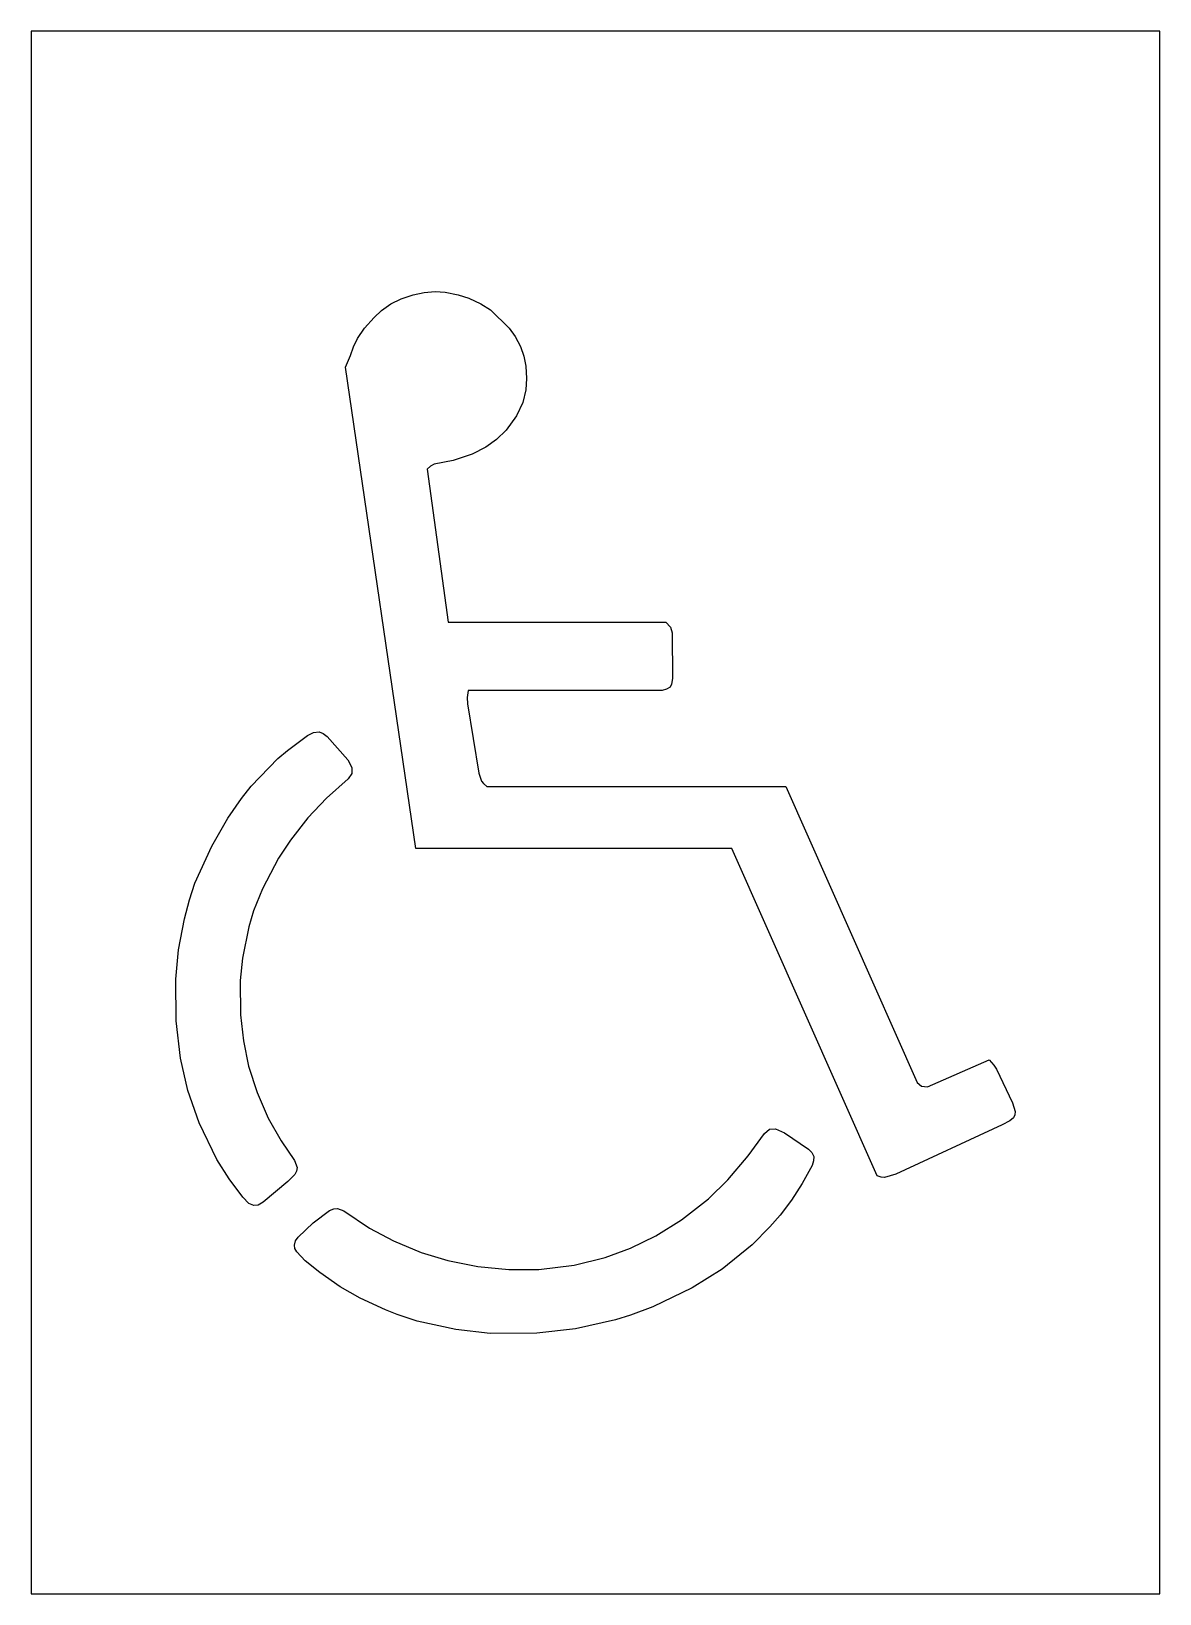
# Model space of a CAD drawing. Header units: inches. Extents: x 0 to 39, y 0 to 54.
import ezdxf

# ---------------------------------------------------------------- set-up
doc = ezdxf.new("R2010")
doc.units = ezdxf.units.IN
doc.header["$MEASUREMENT"] = 0
doc.layers.add('CUT', color=1, linetype='Continuous')

msp = doc.modelspace()

# ---------------------------------------------------------------- linework, layer by layer
at = {"layer": 'CUT'}
for points in [[(0, 0), (39, 0), (39, 54), (0, 54)], [(29.877, 14.506), (29.49, 14.387), (29.373, 14.4), (29.236, 14.44), (24.215, 25.755), (13.296, 25.755), (10.859, 42.393), (11.033, 42.791), (11.131, 43.097), (11.274, 43.385), (11.514, 43.74), (11.847, 44.11), (12.11, 44.353), (12.432, 44.581), (12.785, 44.757), (13.193, 44.894), (13.574, 44.973), (13.959, 45), (14.309, 44.978), (14.753, 44.894), (15.123, 44.777), (15.542, 44.581), (15.872, 44.367), (16.517, 43.744), (16.72, 43.45), (16.905, 43.102), (17.024, 42.766), (17.093, 42.422), (17.114, 41.998), (17.09, 41.61), (16.984, 41.166), (16.774, 40.711), (16.413, 40.219), (16.082, 39.894), (15.705, 39.622), (15.233, 39.38), (14.585, 39.167), (13.93, 39.038), (13.803, 38.968), (13.681, 38.867), (14.409, 33.576), (21.926, 33.576), (22.092, 33.41), (22.155, 33.206), (22.161, 31.631), (22.131, 31.436), (22.077, 31.334), (21.959, 31.258), (21.8, 31.22), (15.1, 31.22), (15.061, 30.974), (15.076, 30.75), (15.469, 28.359), (15.559, 28.083), (15.635, 27.997), (15.74, 27.896), (26.083, 27.896), (30.614, 17.673), (30.768, 17.54), (30.978, 17.523), (33.103, 18.45), (33.268, 18.264), (33.361, 18.129), (33.915, 16.962), (34, 16.669), (33.991, 16.55), (33.94, 16.449), (33.824, 16.349), (33.549, 16.202)], [(8.855, 29.144), (9.546, 29.661), (9.758, 29.768), (9.945, 29.784), (10.091, 29.727), (10.223, 29.623), (10.94, 28.821), (11.084, 28.558), (11.076, 28.345), (10.95, 28.16), (10.202, 27.493), (9.561, 26.81), (8.958, 26.047), (8.539, 25.418), (7.991, 24.364), (7.683, 23.601), (7.52, 23.05), (7.301, 21.964), (7.223, 21.192), (7.226, 20.008), (7.334, 19.105), (7.513, 18.235), (7.802, 17.322), (8.192, 16.432), (8.641, 15.652), (9.102, 14.971), (9.187, 14.729), (9.17, 14.608), (9.112, 14.493), (8.872, 14.242), (8.016, 13.529), (7.84, 13.434), (7.691, 13.415), (7.525, 13.484), (7.312, 13.708), (6.835, 14.339), (6.414, 15.011), (5.801, 16.274), (5.417, 17.398), (5.16, 18.504), (5.007, 19.802), (5, 21.238), (5.091, 22.258), (5.292, 23.322), (5.464, 23.979), (5.658, 24.56), (6.239, 25.837), (6.79, 26.803), (7.266, 27.481), (7.601, 27.905), (8.526, 28.864)], [(16.502, 11.201), (17.541, 11.208), (18.765, 11.359), (19.836, 11.62), (20.715, 11.941), (21.59, 12.364), (22.471, 12.919), (23.405, 13.652), (24.074, 14.307), (24.772, 15.131), (25.342, 15.911), (25.514, 16.052), (25.722, 16.07), (26.031, 15.925), (26.866, 15.37), (26.981, 15.254), (27.042, 15.116), (27.038, 14.959), (26.986, 14.798), (26.643, 14.174), (26.269, 13.602), (25.882, 13.082), (25.526, 12.676), (24.915, 12.064), (23.882, 11.223), (22.846, 10.569), (21.484, 9.911), (20.706, 9.626), (20.194, 9.471), (18.807, 9.161), (17.476, 9.002), (15.859, 9), (14.675, 9.132), (13.332, 9.425), (12.646, 9.647), (12.246, 9.809), (11.364, 10.219), (10.678, 10.607), (9.968, 11.1), (9.466, 11.51), (9.176, 11.817), (9.114, 11.93), (9.092, 12.048), (9.128, 12.194), (9.222, 12.328), (9.746, 12.814), (10.306, 13.249), (10.459, 13.308), (10.586, 13.314), (10.801, 13.239), (11.693, 12.64), (12.518, 12.202), (13.473, 11.796), (14.396, 11.519), (15.428, 11.306)]]:
    msp.add_lwpolyline(points, close=True, dxfattribs=at)

doc.saveas('drawing.dxf')
